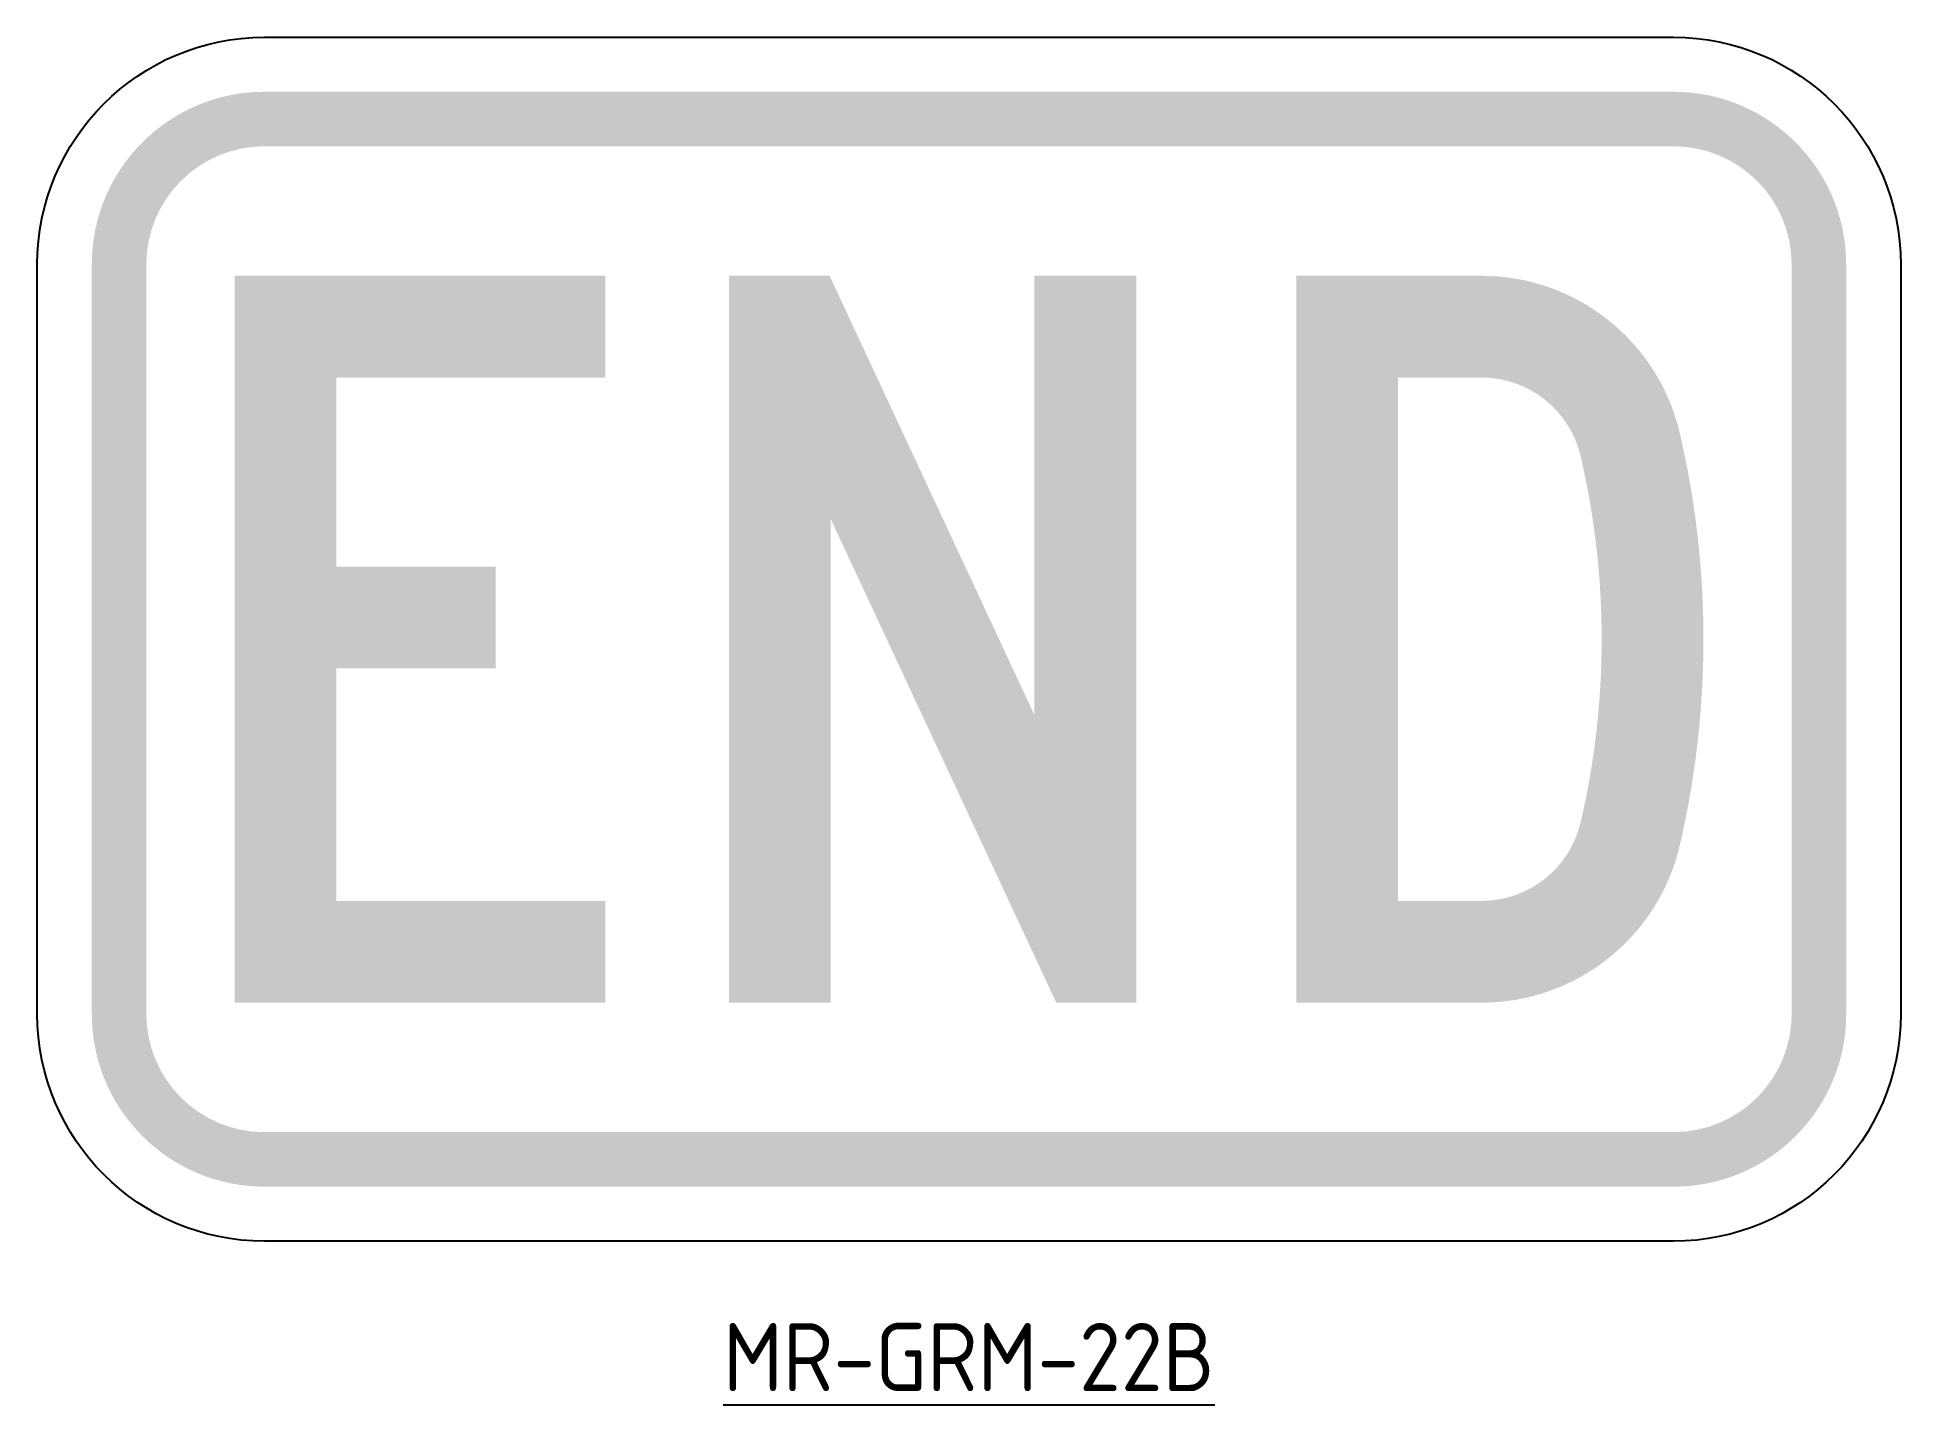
# Model space of a CAD drawing. Extents: x -41 to 41, y -7.2 to 53.
import ezdxf

# ---------------------------------------------------------------- set-up
doc = ezdxf.new("R2010")
doc.units = 0
doc.layers.add('_BLACK', color=7, linetype='Continuous', true_color=0x0a0a0a)
doc.layers.add('T35', color=3, linetype='Continuous')
doc.styles.add('T35', font='isocp2.shx', dxfattribs={"height": 3.5})

msp = doc.modelspace()

# ---------------------------------------------------------------- hatches: boundary and pattern name
at = {"layer": '_BLACK'}
h = msp.add_hatch(color=256, dxfattribs=at)
h.dxf.hatch_style = 1
edge = h.paths.add_edge_path(flags=16)
edge.add_arc((-31, 43), 5.2, 90, 180, ccw=False)
edge.add_line((-31, 48.2), (31, 48.2))
edge.add_arc((31, 43), 5.2, 0, 90, ccw=False)
edge.add_line((36.2, 43), (36.2, 10))
edge.add_arc((31, 10), 5.2, -90, 0, ccw=False)
edge.add_line((31, 4.800000000000001), (-31, 4.800000000000001))
edge.add_arc((-31, 10), 5.2, 180, 270, ccw=False)
edge.add_line((-36.2, 10), (-36.2, 43))
edge = h.paths.add_edge_path()
edge.add_arc((-31, 43), 7.600000000000001, 90, 180, ccw=False)
edge.add_line((-31, 50.6), (31, 50.6))
edge.add_arc((31, 43), 7.600000000000001, 0, 90, ccw=False)
edge.add_line((38.6, 43), (38.6, 10))
edge.add_arc((31, 10), 7.600000000000001, -90, 0, ccw=False)
edge.add_line((31, 2.4), (-31, 2.4))
edge.add_arc((-31, 10), 7.600000000000001, 180, 270, ccw=False)
edge.add_line((-38.6, 10), (-38.6, 43))
h = msp.add_hatch(color=256, dxfattribs=at)
h.dxf.hatch_style = 1
h.paths.add_polyline_path([(-27.83999999999978, 25.21999999999916), (-20.82967346235828, 25.21999999999916), (-20.82967346235828, 29.69999999999918), (-27.83999999999978, 29.69999999999918), (-27.83999999999978, 38.01999999999916), (-15.99999999999982, 38.01999999999916), (-15.99999999999982, 42.49999999999918), (-32.3199999999998, 42.49999999999918), (-32.3199999999998, 10.49999999999918), (-15.99999999999982, 10.49999999999918), (-15.99999999999982, 14.9799999999992), (-27.83999999999978, 14.9799999999992)])
h.paths.add_polyline_path([(7.360000000000219, 10.49999999999918), (7.360000000000219, 42.49999999999918), (2.8800000000002, 42.49999999999918), (2.8800000000002, 23.16259491446208), (-6.134429438370535, 42.49999999999918), (-10.55999999999976, 42.49999999999918), (-10.55999999999976, 10.49999999999918), (-6.079999999999837, 10.49999999999918), (-6.079999999999837, 31.7799999999992), (3.840000000000237, 10.49999999999918)])
edge = h.paths.add_edge_path()
edge.add_arc((22.55110980430418, 19.46000000000167), 8.960000000002493, 270.0000000000125, 346.8910101606931)
edge.add_arc((-7.680000000008476, 26.49999999999909), 40.00000000000841, 346.8910101606837, 373.1089898393221)
edge.add_arc((22.551109804306, 33.53999999999915), 8.960000000000003, 13.10898983931894, 89.99999999999972)
edge.add_line((22.55110980430609, 42.49999999999918), (14.40000000000027, 42.49999999999918))
edge.add_line((14.40000000000027, 42.49999999999918), (14.40000000000027, 10.49999999999918))
edge.add_line((14.40000000000027, 10.49999999999918), (22.55110980430609, 10.49999999999918))
edge = h.paths.add_edge_path(flags=16)
edge.add_line((18.8800000000002, 38.01999999999916), (22.55110980430609, 38.01999999999916))
edge.add_arc((22.55110980430409, 33.53999999999678), 4.480000000002383, 13.108989839293315, 89.99999999997442, ccw=False)
edge.add_arc((-7.680000000008841, 26.49999999999909), 35.52000000000873, -13.108989839322192, 13.10898983931611, ccw=False)
edge.add_arc((22.55110980430609, 19.45999999999904), 4.479999999999881, 270, 346.8910101606813, ccw=False)
edge.add_line((22.55110980430609, 14.9799999999992), (18.88160000000016, 14.9799999999992))
edge.add_line((18.88160000000016, 14.9799999999992), (18.8800000000002, 38.01999999999916))

# ---------------------------------------------------------------- linework, layer by layer
msp.add_lwpolyline([(-41, 43, -0.414213562373095), (-31, 53), (31, 53, -0.414213562373095), (41, 43), (41, 10, -0.414213562373095), (31, 0), (-31, 0, -0.414213562373095), (-41, 10)], format="xyb", close=True)

# ---------------------------------------------------------------- texts
at = {"layer": 'T35', "insert": (-3.410605131648481e-14, -3.599999999999955), "char_height": 3, "attachment_point": 2, "style": 'T35'}
msp.add_mtext('{\\LMR-GRM-22B}', dxfattribs=at)

doc.saveas('drawing.dxf')
